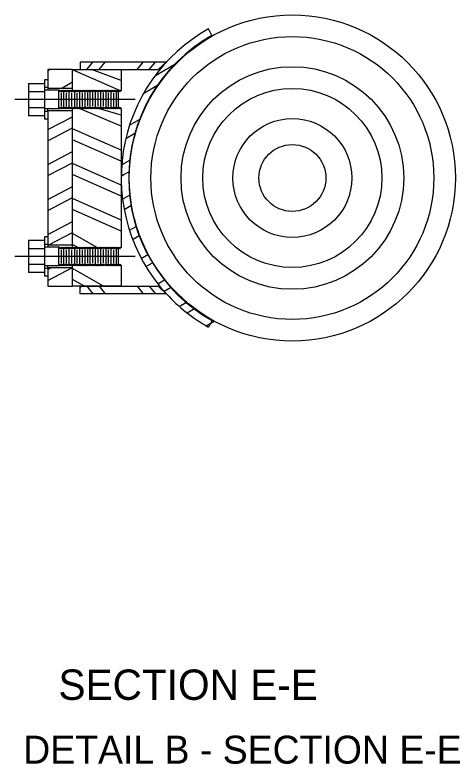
# Model space of a CAD drawing. Extents: x -19.7 to 6.5, y -3.4 to 7.8.
# Drawn here: x -18.324 to -17.208, y 2.568 to 4.447 of the extents above; entities that cross this region are included whole.
import ezdxf

# ---------------------------------------------------------------- set-up
doc = ezdxf.new("R2010")
doc.units = 0
doc.layers.add('es_DETAIL', color=7, linetype='Continuous')
doc.layers.add('es_NO-PLOT', color=7, linetype='Continuous')

msp = doc.modelspace()

# ---------------------------------------------------------------- linework, layer by layer
at = {"layer": 'es_DETAIL'}
for p, q in [((-17.8301, 4.3958), (-17.8387, 4.4125)), ((-18.1606, 4.3289), (-18.1606, 4.3102)), ((-17.9447, 4.3289), (-18.1606, 4.3289)), ((-18.1434, 4.3102), (-18.1283, 4.3289)), ((-18.1126, 4.3102), (-18.0975, 4.3289)), ((-18.0177, 4.3102), (-18.0026, 4.3289)), ((-17.987, 4.3102), (-17.9719, 4.3289)), ((-17.9718, 4.2958), (-17.9234, 4.3237)), ((-17.9648, 4.3102), (-17.9447, 4.3289)), ((-18.2418, 4.3074), (-18.2371, 4.3102)), ((-18.0594, 4.2569), (-18.1793, 4.3099)), ((-18.1606, 4.3102), (-17.9648, 4.3102)), ((-18.0575, 4.2834), (-18.132, 4.3102)), ((-18.2418, 4.2848), (-18.2495, 4.2848)), ((-18.2495, 4.2848), (-18.2495, 4.2118)), ((-18.2418, 4.2848), (-18.2418, 4.2651)), ((-18.2898, 4.2758), (-18.2495, 4.2758)), ((-18.2898, 4.2758), (-18.2898, 4.1946)), ((-18.2495, 4.2758), (-18.2495, 4.2586)), ((-18.208, 4.2633), (-18.1793, 4.2799)), ((-18.001, 4.2513), (-17.9663, 4.2713)), ((-18.2898, 4.255), (-18.2495, 4.255)), ((-18.2133, 4.2586), (-18.2495, 4.2586)), ((-18.2418, 4.2651), (-18.2493, 4.2651)), ((-18.1793, 4.2633), (-18.2418, 4.2633)), ((-18.2418, 4.2633), (-18.2418, 4.2586)), ((-18.2137, 4.2137), (-18.2137, 4.2568)), ((-18.211, 4.2544), (-18.2133, 4.2586)), ((-18.211, 4.2544), (-18.2086, 4.2586)), ((-18.2063, 4.2544), (-18.2086, 4.2586)), ((-18.2075, 4.2176), (-18.2075, 4.2521)), ((-18.2063, 4.2544), (-18.204, 4.2586)), ((-18.2016, 4.2544), (-18.204, 4.2586)), ((-18.2016, 4.2544), (-18.1993, 4.2586)), ((-18.2012, 4.2137), (-18.2012, 4.2568)), ((-18.1964, 4.2544), (-18.1988, 4.2586)), ((-18.1964, 4.2544), (-18.1941, 4.2586)), ((-18.1945, 4.2176), (-18.1945, 4.2521)), ((-18.1918, 4.2544), (-18.1941, 4.2586)), ((-18.1918, 4.2544), (-18.1894, 4.2586)), ((-18.1871, 4.2544), (-18.1894, 4.2586)), ((-18.1883, 4.2137), (-18.1883, 4.2568)), ((-18.1871, 4.2544), (-18.1848, 4.2586)), ((-18.1824, 4.2544), (-18.1848, 4.2586)), ((-18.1824, 4.2544), (-18.1801, 4.2586)), ((-18.1816, 4.2176), (-18.1816, 4.2521)), ((-18.1778, 4.2544), (-18.1801, 4.2586)), ((-18.1778, 4.2544), (-18.1754, 4.2586)), ((-18.1731, 4.2544), (-18.1754, 4.2586)), ((-18.1742, 4.2137), (-18.1742, 4.2568)), ((-18.1731, 4.2544), (-18.1708, 4.2586)), ((-18.1684, 4.2544), (-18.1708, 4.2586)), ((-18.1684, 4.2544), (-18.1661, 4.2586)), ((-18.1676, 4.2176), (-18.1676, 4.2521)), ((-18.1638, 4.2544), (-18.1661, 4.2586)), ((-18.1638, 4.2544), (-18.1614, 4.2586)), ((-18.1591, 4.2544), (-18.1614, 4.2586)), ((-18.1614, 4.2137), (-18.1614, 4.2568)), ((-18.1591, 4.2544), (-18.1568, 4.2586)), ((-18.1544, 4.2544), (-18.1568, 4.2586)), ((-18.1547, 4.2176), (-18.1547, 4.2521)), ((-18.1544, 4.2544), (-18.1521, 4.2586)), ((-18.1498, 4.2544), (-18.1521, 4.2586)), ((-18.1498, 4.2544), (-18.1474, 4.2586)), ((-18.1477, 4.2142), (-18.1477, 4.2574)), ((-18.1451, 4.2544), (-18.1474, 4.2586)), ((-18.1451, 4.2544), (-18.1428, 4.2586)), ((-18.1406, 4.2544), (-18.1429, 4.2586)), ((-18.1415, 4.2182), (-18.1415, 4.2527)), ((-18.1406, 4.2544), (-18.1382, 4.2586)), ((-18.1359, 4.2544), (-18.1382, 4.2586)), ((-18.1359, 4.2544), (-18.1336, 4.2586)), ((-18.1353, 4.2142), (-18.1353, 4.2574)), ((-18.1312, 4.2544), (-18.1336, 4.2586)), ((-18.1312, 4.2544), (-18.1289, 4.2586)), ((-18.1266, 4.2544), (-18.1289, 4.2586)), ((-18.1286, 4.2182), (-18.1286, 4.2527)), ((-18.1266, 4.2544), (-18.1242, 4.2586)), ((-18.1219, 4.2544), (-18.1242, 4.2586)), ((-18.1223, 4.2142), (-18.1223, 4.2574)), ((-18.1219, 4.2544), (-18.1196, 4.2586)), ((-18.1172, 4.2544), (-18.1196, 4.2586)), ((-18.1172, 4.2544), (-18.1149, 4.2586)), ((-18.1156, 4.2182), (-18.1156, 4.2527)), ((-18.1125, 4.2544), (-18.1149, 4.2586)), ((-18.1125, 4.2544), (-18.1102, 4.2586)), ((-18.1079, 4.2544), (-18.1102, 4.2586)), ((-18.1083, 4.2142), (-18.1083, 4.2574)), ((-18.1079, 4.2544), (-18.1055, 4.2586)), ((-18.1032, 4.2544), (-18.1055, 4.2586)), ((-18.1032, 4.2544), (-18.1009, 4.2586)), ((-18.1016, 4.2182), (-18.1016, 4.2527)), ((-18.0982, 4.2544), (-18.1006, 4.2586)), ((-18.0982, 4.2544), (-18.0959, 4.2586)), ((-18.0935, 4.2544), (-18.0959, 4.2586)), ((-18.0954, 4.2142), (-18.0954, 4.2574)), ((-18.0935, 4.2544), (-18.0912, 4.2586)), ((-18.0889, 4.2544), (-18.0912, 4.2586)), ((-18.0898, 4.2176), (-18.0898, 4.2521)), ((-18.0889, 4.2544), (-18.0865, 4.2586)), ((-18.0842, 4.2544), (-18.0865, 4.2586)), ((-18.0842, 4.2544), (-18.0819, 4.2586)), ((-18.0824, 4.2137), (-18.0824, 4.2568)), ((-18.0795, 4.2544), (-18.0819, 4.2586)), ((-18.0795, 4.2544), (-18.0772, 4.2586)), ((-18.0749, 4.2544), (-18.0772, 4.2586)), ((-18.0758, 4.2176), (-18.0758, 4.2521)), ((-18.0749, 4.2544), (-18.0725, 4.2586)), ((-18.0702, 4.2544), (-18.0725, 4.2586)), ((-18.0702, 4.2544), (-18.0679, 4.2586)), ((-18.0695, 4.2137), (-18.0695, 4.2568)), ((-18.0655, 4.2544), (-18.0679, 4.2586)), ((-18.0655, 4.2544), (-18.0632, 4.2586)), ((-18.0654, 4.2544), (-18.0654, 4.216)), ((-18.0609, 4.2544), (-18.0632, 4.2586)), ((-18.0609, 4.2544), (-18.0585, 4.2586)), ((-18.0585, 4.2586), (-18.0575, 4.257)), ((-18.0226, 4.2352), (-18.3239, 4.2352)), ((-18.2898, 4.2155), (-18.2495, 4.2155)), ((-18.2133, 4.2118), (-18.2495, 4.2118)), ((-18.2495, 4.2118), (-18.2495, 4.1946)), ((-18.2495, 4.2118), (-18.2495, 4.1856)), ((-18.2418, 4.2071), (-18.2418, 4.2118)), ((-18.211, 4.216), (-18.2133, 4.2118)), ((-18.211, 4.216), (-18.2086, 4.2118)), ((-18.2063, 4.216), (-18.2086, 4.2118)), ((-18.2063, 4.216), (-18.204, 4.2118)), ((-18.2016, 4.216), (-18.204, 4.2118)), ((-18.2016, 4.216), (-18.1993, 4.2118)), ((-18.1964, 4.216), (-18.1988, 4.2118)), ((-18.1964, 4.216), (-18.1941, 4.2118)), ((-18.1918, 4.216), (-18.1941, 4.2118)), ((-18.1918, 4.216), (-18.1894, 4.2118)), ((-18.1871, 4.216), (-18.1894, 4.2118)), ((-18.1871, 4.216), (-18.1848, 4.2118)), ((-18.1824, 4.216), (-18.1848, 4.2118)), ((-18.1824, 4.216), (-18.1801, 4.2118)), ((-18.1778, 4.216), (-18.1801, 4.2118)), ((-18.1778, 4.216), (-18.1754, 4.2118)), ((-18.1731, 4.216), (-18.1754, 4.2118)), ((-18.1731, 4.216), (-18.1708, 4.2118)), ((-18.1684, 4.216), (-18.1708, 4.2118)), ((-18.1684, 4.216), (-18.1661, 4.2118)), ((-18.1638, 4.216), (-18.1661, 4.2118)), ((-18.0575, 4.1681), (-18.1649, 4.2139)), ((-18.1638, 4.216), (-18.1614, 4.2118)), ((-18.1591, 4.216), (-18.1614, 4.2118)), ((-18.1591, 4.216), (-18.1568, 4.2118)), ((-18.1544, 4.216), (-18.1568, 4.2118)), ((-18.1544, 4.216), (-18.1521, 4.2118)), ((-18.1498, 4.216), (-18.1521, 4.2118)), ((-18.1498, 4.216), (-18.1474, 4.2118)), ((-18.1451, 4.216), (-18.1474, 4.2118)), ((-18.1451, 4.216), (-18.1428, 4.2118)), ((-18.1406, 4.216), (-18.1429, 4.2118)), ((-18.1406, 4.216), (-18.1382, 4.2118)), ((-18.1359, 4.216), (-18.1382, 4.2118)), ((-18.1359, 4.216), (-18.1336, 4.2118)), ((-18.1312, 4.216), (-18.1336, 4.2118)), ((-18.1312, 4.216), (-18.1289, 4.2118)), ((-18.1266, 4.216), (-18.1289, 4.2118)), ((-18.1266, 4.216), (-18.1242, 4.2118)), ((-18.1219, 4.216), (-18.1242, 4.2118)), ((-18.1219, 4.216), (-18.1196, 4.2118)), ((-18.1172, 4.216), (-18.1196, 4.2118)), ((-18.1172, 4.216), (-18.1149, 4.2118)), ((-18.1125, 4.216), (-18.1149, 4.2118)), ((-18.0575, 4.1957), (-18.1145, 4.2124)), ((-18.1125, 4.216), (-18.1102, 4.2118)), ((-18.1079, 4.216), (-18.1102, 4.2118)), ((-18.1079, 4.216), (-18.1055, 4.2118)), ((-18.1032, 4.216), (-18.1055, 4.2118)), ((-18.1032, 4.216), (-18.1009, 4.2118)), ((-18.0982, 4.216), (-18.1006, 4.2118)), ((-18.0982, 4.216), (-18.0959, 4.2118)), ((-18.0935, 4.216), (-18.0959, 4.2118)), ((-18.0935, 4.216), (-18.0912, 4.2118)), ((-18.0889, 4.216), (-18.0912, 4.2118)), ((-18.0889, 4.216), (-18.0865, 4.2118)), ((-18.0842, 4.216), (-18.0865, 4.2118)), ((-18.0842, 4.216), (-18.0819, 4.2118)), ((-18.0795, 4.216), (-18.0819, 4.2118)), ((-18.0795, 4.216), (-18.0772, 4.2118)), ((-18.0745, 4.216), (-18.0769, 4.2118)), ((-18.0745, 4.216), (-18.0722, 4.2118)), ((-18.0702, 4.216), (-18.0725, 4.2118)), ((-18.0702, 4.216), (-18.0679, 4.2118)), ((-18.0655, 4.216), (-18.0679, 4.2118)), ((-18.0655, 4.216), (-18.0632, 4.2118)), ((-18.0609, 4.216), (-18.0632, 4.2118)), ((-18.0609, 4.216), (-18.0585, 4.2118)), ((-18.0585, 4.2118), (-18.0575, 4.2134)), ((-18.2495, 4.1946), (-18.2898, 4.1946)), ((-18.2418, 4.2053), (-18.2493, 4.2053)), ((-18.1793, 4.2071), (-18.2418, 4.2071)), ((-18.2418, 4.2071), (-18.2418, 4.1856)), ((-18.2418, 4.1597), (-18.1793, 4.1922)), ((-18.2418, 4.1856), (-18.2495, 4.1856)), ((-18.0366, 4.1706), (-18.0117, 4.185)), ((-18.2418, 4.132), (-18.1793, 4.1645)), ((-18.0575, 4.108), (-18.1793, 4.1621)), ((-18.0575, 4.0804), (-18.1793, 4.1345)), ((-18.0459, 4.1377), (-18.0231, 4.1508)), ((-18.2418, 4.072), (-18.1793, 4.1045)), ((-18.0512, 4.0745), (-18.0363, 4.0831)), ((-18.2418, 4.0444), (-18.1793, 4.0768)), ((-18.0575, 4.0203), (-18.1793, 4.0744)), ((-18.0562, 4.0716), (-18.0512, 4.0745)), ((-18.0575, 3.9927), (-18.1793, 4.0468)), ((-18.0575, 4.0433), (-18.0512, 4.0469)), ((-18.0512, 4.0469), (-18.0384, 4.0542)), ((-18.2418, 3.9843), (-18.1793, 4.0168)), ((-18.2418, 3.9567), (-18.1793, 3.9891)), ((-18.0575, 3.9326), (-18.1793, 3.9867)), ((-18.0542, 3.9851), (-18.0365, 3.9953)), ((-18.0502, 3.9597), (-18.033, 3.9697)), ((-18.0575, 3.905), (-18.1793, 3.9591)), ((-18.2418, 3.8966), (-18.1793, 3.9291)), ((-18.037, 3.9073), (-18.0204, 3.9169)), ((-18.2418, 3.8911), (-18.2495, 3.8911)), ((-18.2495, 3.8911), (-18.2495, 3.8181)), ((-18.2418, 3.8911), (-18.2418, 3.8715)), ((-18.2406, 3.8697), (-18.1793, 3.9014)), ((-18.1197, 3.8646), (-18.1793, 3.8991)), ((-18.0289, 3.8843), (-18.0125, 3.8938)), ((-18.2898, 3.8821), (-18.2495, 3.8821)), ((-18.2898, 3.8821), (-18.2898, 3.801)), ((-18.2495, 3.8821), (-18.2495, 3.865)), ((-18.2418, 3.8715), (-18.2493, 3.8715)), ((-18.1666, 3.8641), (-18.1793, 3.8714)), ((-18.2898, 3.8613), (-18.2495, 3.8613)), ((-18.2133, 3.865), (-18.2495, 3.865)), ((-18.1793, 3.8697), (-18.2418, 3.8697)), ((-18.2418, 3.8697), (-18.2418, 3.865)), ((-18.2137, 3.82), (-18.2137, 3.8632)), ((-18.211, 3.8608), (-18.2133, 3.865)), ((-18.211, 3.8608), (-18.2086, 3.865)), ((-18.2063, 3.8608), (-18.2086, 3.865)), ((-18.2075, 3.824), (-18.2075, 3.8585)), ((-18.2063, 3.8608), (-18.204, 3.865)), ((-18.2016, 3.8608), (-18.204, 3.865)), ((-18.2016, 3.8608), (-18.1993, 3.865)), ((-18.2012, 3.82), (-18.2012, 3.8632)), ((-18.1964, 3.8608), (-18.1988, 3.865)), ((-18.1964, 3.8608), (-18.1941, 3.865)), ((-18.1945, 3.824), (-18.1945, 3.8585)), ((-18.1918, 3.8608), (-18.1941, 3.865)), ((-18.1918, 3.8608), (-18.1894, 3.865)), ((-18.1871, 3.8608), (-18.1894, 3.865)), ((-18.1883, 3.82), (-18.1883, 3.8632)), ((-18.1871, 3.8608), (-18.1848, 3.865)), ((-18.1824, 3.8608), (-18.1848, 3.865)), ((-18.1824, 3.8608), (-18.1801, 3.865)), ((-18.1816, 3.824), (-18.1816, 3.8585)), ((-18.1778, 3.8608), (-18.1801, 3.865)), ((-18.1778, 3.8608), (-18.1754, 3.865)), ((-18.1731, 3.8608), (-18.1754, 3.865)), ((-18.1742, 3.82), (-18.1742, 3.8632)), ((-18.1731, 3.8608), (-18.1708, 3.865)), ((-18.1684, 3.8608), (-18.1708, 3.865)), ((-18.1684, 3.8608), (-18.1661, 3.865)), ((-18.1676, 3.824), (-18.1676, 3.8585)), ((-18.1638, 3.8608), (-18.1661, 3.865)), ((-18.1638, 3.8608), (-18.1614, 3.865)), ((-18.1591, 3.8608), (-18.1614, 3.865)), ((-18.1614, 3.82), (-18.1614, 3.8632)), ((-18.1591, 3.8608), (-18.1568, 3.865)), ((-18.1544, 3.8608), (-18.1568, 3.865)), ((-18.1547, 3.824), (-18.1547, 3.8585)), ((-18.1544, 3.8608), (-18.1521, 3.865)), ((-18.1498, 3.8608), (-18.1521, 3.865)), ((-18.1498, 3.8608), (-18.1474, 3.865)), ((-18.1477, 3.8206), (-18.1477, 3.8637)), ((-18.1451, 3.8608), (-18.1474, 3.865)), ((-18.1451, 3.8608), (-18.1428, 3.865)), ((-18.1406, 3.8608), (-18.1429, 3.865)), ((-18.1415, 3.8245), (-18.1415, 3.859)), ((-18.1406, 3.8608), (-18.1382, 3.865)), ((-18.1359, 3.8608), (-18.1382, 3.865)), ((-18.1359, 3.8608), (-18.1336, 3.865)), ((-18.1353, 3.8206), (-18.1353, 3.8637)), ((-18.1312, 3.8608), (-18.1336, 3.865)), ((-18.1312, 3.8608), (-18.1289, 3.865)), ((-18.1266, 3.8608), (-18.1289, 3.865)), ((-18.1286, 3.8245), (-18.1286, 3.859)), ((-18.1266, 3.8608), (-18.1242, 3.865)), ((-18.1219, 3.8608), (-18.1242, 3.865)), ((-18.1223, 3.8206), (-18.1223, 3.8637)), ((-18.1219, 3.8608), (-18.1196, 3.865)), ((-18.1172, 3.8608), (-18.1196, 3.865)), ((-18.1172, 3.8608), (-18.1149, 3.865)), ((-18.1156, 3.8245), (-18.1156, 3.859)), ((-18.1125, 3.8608), (-18.1149, 3.865)), ((-18.1125, 3.8608), (-18.1102, 3.865)), ((-18.1079, 3.8608), (-18.1102, 3.865)), ((-18.1083, 3.8206), (-18.1083, 3.8637)), ((-18.1079, 3.8608), (-18.1055, 3.865)), ((-18.1032, 3.8608), (-18.1055, 3.865)), ((-18.1032, 3.8608), (-18.1009, 3.865)), ((-18.1016, 3.8245), (-18.1016, 3.859)), ((-18.0982, 3.8608), (-18.1006, 3.865)), ((-18.0982, 3.8608), (-18.0959, 3.865)), ((-18.0935, 3.8608), (-18.0959, 3.865)), ((-18.0954, 3.8206), (-18.0954, 3.8637)), ((-18.0935, 3.8608), (-18.0912, 3.865)), ((-18.0889, 3.8608), (-18.0912, 3.865)), ((-18.0898, 3.824), (-18.0898, 3.8585)), ((-18.0889, 3.8608), (-18.0865, 3.865)), ((-18.0842, 3.8608), (-18.0865, 3.865)), ((-18.0842, 3.8608), (-18.0819, 3.865)), ((-18.0824, 3.82), (-18.0824, 3.8632)), ((-18.0795, 3.8608), (-18.0819, 3.865)), ((-18.0795, 3.8608), (-18.0772, 3.865)), ((-18.0749, 3.8608), (-18.0772, 3.865)), ((-18.0758, 3.824), (-18.0758, 3.8585)), ((-18.0749, 3.8608), (-18.0725, 3.865)), ((-18.0702, 3.8608), (-18.0725, 3.865)), ((-18.0702, 3.8608), (-18.0679, 3.865)), ((-18.0695, 3.82), (-18.0695, 3.8632)), ((-18.0655, 3.8608), (-18.0679, 3.865)), ((-18.0655, 3.8608), (-18.0632, 3.865)), ((-18.0654, 3.8608), (-18.0654, 3.8223)), ((-18.0609, 3.8608), (-18.0632, 3.865)), ((-18.0609, 3.8608), (-18.0585, 3.865)), ((-18.0585, 3.865), (-18.0575, 3.8633)), ((-18.0226, 3.8416), (-18.3239, 3.8416)), ((-18.0072, 3.8368), (-17.991, 3.8462)), ((-18.2898, 3.8218), (-18.2495, 3.8218)), ((-18.2133, 3.8181), (-18.2495, 3.8181)), ((-18.2495, 3.8181), (-18.2495, 3.801)), ((-18.2495, 3.8181), (-18.2495, 3.792)), ((-18.2418, 3.8134), (-18.2418, 3.8181)), ((-18.211, 3.8223), (-18.2133, 3.8181)), ((-18.211, 3.8223), (-18.2086, 3.8181)), ((-18.2063, 3.8223), (-18.2086, 3.8181)), ((-18.2063, 3.8223), (-18.204, 3.8181)), ((-18.2016, 3.8223), (-18.204, 3.8181)), ((-18.2016, 3.8223), (-18.1993, 3.8181)), ((-18.1964, 3.8223), (-18.1988, 3.8181)), ((-18.1964, 3.8223), (-18.1941, 3.8181)), ((-18.1918, 3.8223), (-18.1941, 3.8181)), ((-18.1918, 3.8223), (-18.1894, 3.8181)), ((-18.1871, 3.8223), (-18.1894, 3.8181)), ((-18.1871, 3.8223), (-18.1848, 3.8181)), ((-18.1824, 3.8223), (-18.1848, 3.8181)), ((-18.1824, 3.8223), (-18.1801, 3.8181)), ((-18.1778, 3.8223), (-18.1801, 3.8181)), ((-18.1778, 3.8223), (-18.1754, 3.8181)), ((-18.1731, 3.8223), (-18.1754, 3.8181)), ((-18.1731, 3.8223), (-18.1708, 3.8181)), ((-18.1684, 3.8223), (-18.1708, 3.8181)), ((-18.1684, 3.8223), (-18.1661, 3.8181)), ((-18.1638, 3.8223), (-18.1661, 3.8181)), ((-18.1638, 3.8223), (-18.1614, 3.8181)), ((-18.1591, 3.8223), (-18.1614, 3.8181)), ((-18.1591, 3.8223), (-18.1568, 3.8181)), ((-18.1544, 3.8223), (-18.1568, 3.8181)), ((-18.1544, 3.8223), (-18.1521, 3.8181)), ((-18.1498, 3.8223), (-18.1521, 3.8181)), ((-18.1498, 3.8223), (-18.1474, 3.8181)), ((-18.1451, 3.8223), (-18.1474, 3.8181)), ((-18.1451, 3.8223), (-18.1428, 3.8181)), ((-18.1406, 3.8223), (-18.1429, 3.8181)), ((-18.1406, 3.8223), (-18.1382, 3.8181)), ((-18.1359, 3.8223), (-18.1382, 3.8181)), ((-18.1359, 3.8223), (-18.1336, 3.8181)), ((-18.1312, 3.8223), (-18.1336, 3.8181)), ((-18.1312, 3.8223), (-18.1289, 3.8181)), ((-18.1266, 3.8223), (-18.1289, 3.8181)), ((-18.1266, 3.8223), (-18.1242, 3.8181)), ((-18.1219, 3.8223), (-18.1242, 3.8181)), ((-18.1219, 3.8223), (-18.1196, 3.8181)), ((-18.1172, 3.8223), (-18.1196, 3.8181)), ((-18.1172, 3.8223), (-18.1149, 3.8181)), ((-18.1125, 3.8223), (-18.1149, 3.8181)), ((-18.1125, 3.8223), (-18.1102, 3.8181)), ((-18.1079, 3.8223), (-18.1102, 3.8181)), ((-18.1079, 3.8223), (-18.1055, 3.8181)), ((-18.1032, 3.8223), (-18.1055, 3.8181)), ((-18.1032, 3.8223), (-18.1009, 3.8181)), ((-18.0982, 3.8223), (-18.1006, 3.8181)), ((-18.0982, 3.8223), (-18.0959, 3.8181)), ((-18.0935, 3.8223), (-18.0959, 3.8181)), ((-18.0935, 3.8223), (-18.0912, 3.8181)), ((-18.0889, 3.8223), (-18.0912, 3.8181)), ((-18.0889, 3.8223), (-18.0865, 3.8181)), ((-18.0842, 3.8223), (-18.0865, 3.8181)), ((-18.0842, 3.8223), (-18.0819, 3.8181)), ((-18.0795, 3.8223), (-18.0819, 3.8181)), ((-18.0795, 3.8223), (-18.0772, 3.8181)), ((-18.0745, 3.8223), (-18.0769, 3.8181)), ((-18.0745, 3.8223), (-18.0722, 3.8181)), ((-18.0702, 3.8223), (-18.0725, 3.8181)), ((-18.0702, 3.8223), (-18.0679, 3.8181)), ((-18.0655, 3.8223), (-18.0679, 3.8181)), ((-18.0655, 3.8223), (-18.0632, 3.8181)), ((-18.0609, 3.8223), (-18.0632, 3.8181)), ((-18.0609, 3.8223), (-18.0585, 3.8181)), ((-18.0585, 3.8181), (-18.0575, 3.8198)), ((-17.9954, 3.816), (-17.9792, 3.8254)), ((-18.2495, 3.801), (-18.2898, 3.801)), ((-18.2418, 3.8116), (-18.2493, 3.8116)), ((-18.2418, 3.7813), (-18.1793, 3.8137)), ((-18.1793, 3.8134), (-18.2418, 3.8134)), ((-18.2418, 3.8134), (-18.2418, 3.792)), ((-18.2418, 3.8089), (-18.234, 3.8134)), ((-18.1018, 3.7666), (-18.1793, 3.8114)), ((-18.2418, 3.792), (-18.2495, 3.792)), ((-18.1497, 3.7666), (-18.1793, 3.7837)), ((-17.9657, 3.7731), (-17.9493, 3.7826)), ((-18.1606, 3.7478), (-18.1606, 3.7666)), ((-18.1606, 3.7666), (-17.9648, 3.7666)), ((-18.1606, 3.7645), (-18.157, 3.7666)), ((-18.1434, 3.7666), (-18.1283, 3.7478)), ((-18.1126, 3.7666), (-18.0975, 3.7478)), ((-18.0177, 3.7666), (-18.0026, 3.7478)), ((-17.987, 3.7666), (-17.9719, 3.7478)), ((-17.9648, 3.7666), (-17.9447, 3.7478)), ((-17.9501, 3.7544), (-17.9336, 3.764)), ((-17.9447, 3.7478), (-18.1606, 3.7478)), ((-17.9121, 3.7164), (-17.8935, 3.7271)), ((-17.8924, 3.7001), (-17.8734, 3.711)), ((-17.8446, 3.6676), (-17.8242, 3.6794)), ((-17.8297, 3.6807), (-17.8383, 3.6641))]:
    msp.add_line(p, q, dxfattribs=at)
for points in [[(-18.1793, 4.2573), (-18.1793, 4.3102), (-18.2418, 4.3102), (-18.2418, 4.2633)], [(-18.1793, 4.2798), (-18.1793, 4.3102), (-18.0575, 4.3102), (-18.0575, 4.257)], [(-18.1793, 4.1885), (-18.1793, 4.2131)], [(-18.0575, 4.2134), (-18.0575, 3.9781)], [(-18.2418, 4.2071), (-18.2418, 3.8697)], [(-18.1793, 3.8636), (-18.1793, 4.1885)], [(-18.0575, 3.9781), (-18.0575, 3.8633)], [(-18.0575, 3.8198), (-18.0575, 3.7666), (-18.1793, 3.7666), (-18.1793, 3.8195)], [(-18.2418, 3.8134), (-18.2418, 3.7666), (-18.1793, 3.7666), (-18.1793, 3.8134)]]:
    msp.add_lwpolyline(points, dxfattribs=at)
for radius in [0.409, 0.3548, 0.2792, 0.2245, 0.1492, 0.084]:
    msp.add_circle((-17.6283, 4.0384), radius, dxfattribs=at)
for radius, start, end in [(0.4292, 119.3628, 222.6036), (0.4105, 119.4534, 240.615), (0.4292, 222.6036, 240.7027)]:
    msp.add_arc((-17.6283, 4.0384), radius, start, end, dxfattribs=at)

# ---------------------------------------------------------------- texts
at = {"layer": 'es_NO-PLOT'}
for s, height, p in [('SECTION E-E', 0.076153, (-18.2149, 2.7291)), ('DETAIL B - SECTION E-E', 0.070126, (-18.3032, 2.5691))]:
    msp.add_text(s, height=height, dxfattribs=at).set_placement(p)

doc.saveas('drawing.dxf')
